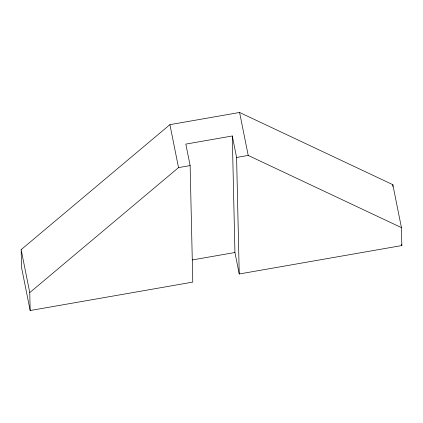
<?xml version="1.0" encoding="UTF-8"?>
<svg xmlns="http://www.w3.org/2000/svg" width="423" height="423" viewBox="0 0 423 423"><rect width="100%" height="100%" fill="white"/><g stroke="black" fill="none" stroke-linecap="round" stroke-linejoin="round"><path stroke-width="0.63" d="M21.15 249.644L169.909 124.653L239.598 112.47L392.83 184.671L401.443 227.632L401.85 245.557L239.238 273.982L234.934 252.499L232.29 135.984L185.829 144.106L190.133 165.583L192.782 282.104L30.17 310.53L21.557 267.569L21.15 249.644L29.763 292.6L30.17 310.53M29.763 292.6L178.522 167.614L190.133 165.583M239.238 273.982L236.594 157.462L248.211 155.431L401.443 227.632M192.343 259.944L234.934 252.499M401.591 244.277L401.85 245.557M239.598 112.47L248.211 155.431M232.29 135.984L236.594 157.462M169.909 124.653L178.522 167.614M392.83 184.671L392.872 186.591"/></g></svg>
